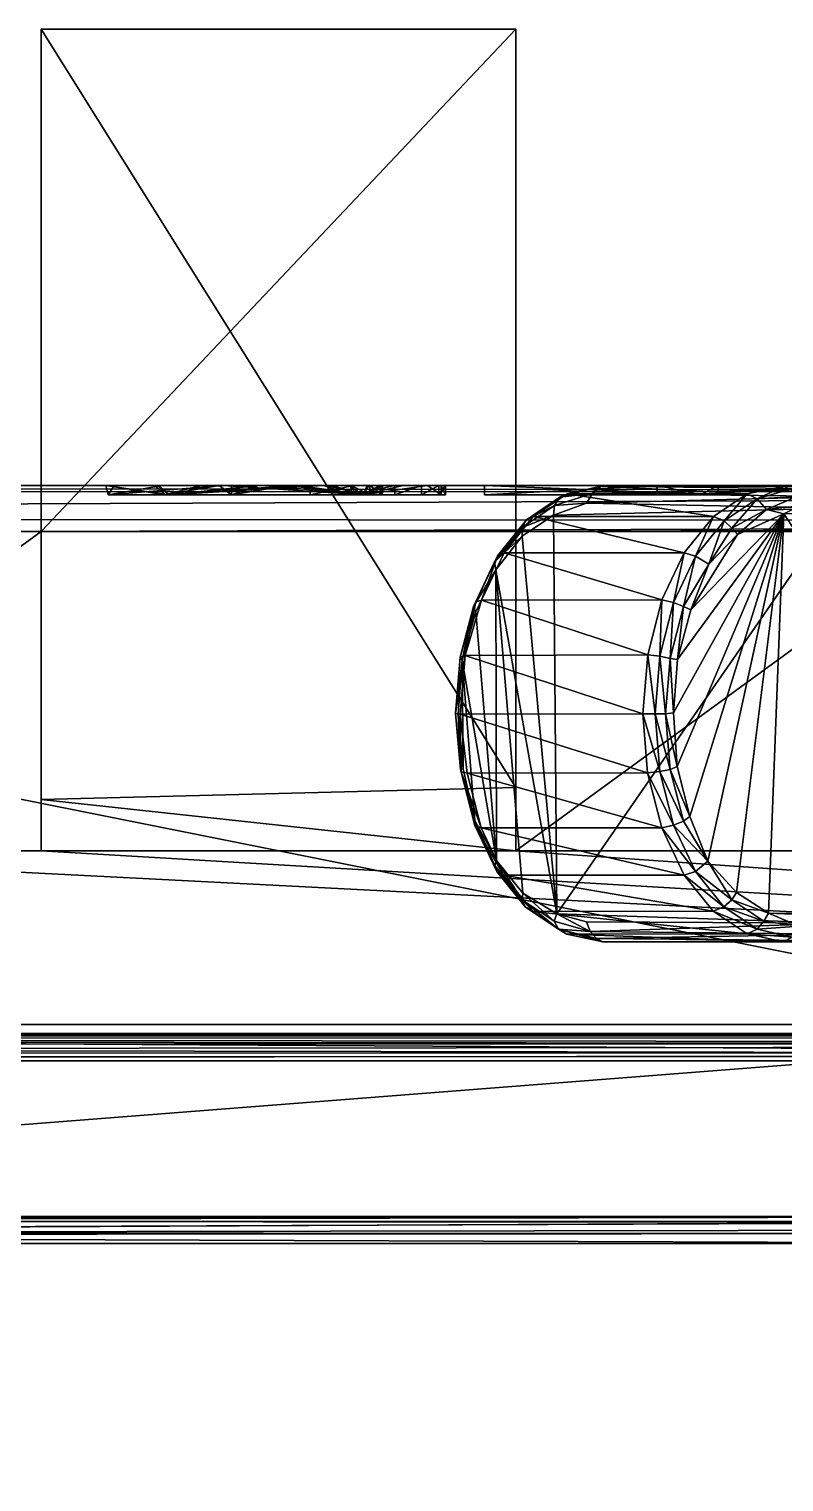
# Model space of a CAD drawing. Extents: x 1024.23 to 1033.17, y -779.2 to -772.4.
# Drawn here: x 1028.927 to 1029.754, y -774.091 to -772.5 of the extents above; entities that cross this region are included whole.
import ezdxf

# ---------------------------------------------------------------- set-up
doc = ezdxf.new("R2010")
doc.units = 0

msp = doc.modelspace()

# ---------------------------------------------------------------- linework, layer by layer
for points in [[(1028.940063, -772.500183, 2.679559), (1028.940063, -772.500183, 2.479559), (1028.940063, -773.050232, 2.679559)], [(1028.940063, -773.050232, 2.679559), (1028.940063, -772.500183, 2.479559), (1028.940063, -773.343872, 2.515422)], [(1029.459961, -772.500183, 2.479559), (1028.940063, -772.500183, 2.479559), (1029.459961, -772.500183, 2.679559)], [(1029.459961, -772.500183, 2.679559), (1028.940063, -772.500183, 2.479559), (1028.940063, -772.500183, 2.679559)], [(1028.940063, -773.343872, 2.515422), (1028.940063, -772.500183, 2.479559), (1029.459961, -773.33075, 2.504864)], [(1029.459961, -773.33075, 2.504864), (1028.940063, -772.500183, 2.479559), (1029.459961, -772.500183, 2.479559)], [(1029.459961, -773.050232, 2.679559), (1029.459961, -772.500183, 2.679559), (1028.940063, -773.050232, 2.679559)], [(1028.940063, -773.050232, 2.679559), (1029.459961, -772.500183, 2.679559), (1028.940063, -772.500183, 2.679559)], [(1029.459961, -772.500183, 2.479559), (1029.459961, -772.500183, 2.679559), (1029.459961, -773.33075, 2.504864)], [(1029.459961, -773.33075, 2.504864), (1029.459961, -772.500183, 2.679559), (1029.459961, -773.050232, 2.679559)], [(1025.550049, -773.000183, 2.799559), (1028.962158, -773.000183, 2.729559), (1025.230103, -773.000183, 2.729559)], [(1032.170044, -773.006775, 2.700339), (1025.230103, -773.006287, 2.703206), (1025.230103, -773.000183, 2.729559)], [(1032.170044, -773.006775, 2.700339), (1025.230103, -773.000183, 2.729559), (1032.170044, -773.000183, 2.729559)], [(1025.550049, -773.000183, 3.464548), (1028.645142, -773.000183, 3.467597), (1028.962158, -773.000183, 3.464548)], [(1025.550049, -773.000183, 3.464548), (1028.962158, -773.000183, 3.464548), (1025.550049, -773.000183, 2.799559)], [(1025.550049, -773.000183, 2.799559), (1028.962158, -773.000183, 3.464548), (1028.962158, -773.000183, 2.729559)], [(1028.962158, -773.000183, 4.699555), (1028.913452, -773.000183, 3.967596), (1027.200073, -773.000183, 4.699555)], [(1027.200073, -773.600159, 4.699555), (1030.200073, -773.600159, 4.699555), (1027.200073, -773.000183, 4.699555)], [(1027.200073, -773.000183, 4.699555), (1030.200073, -773.600159, 4.699555), (1030.200073, -773.000183, 4.699555)], [(1028.645142, -773.000183, 3.467597), (1028.913452, -773.000183, 3.467597), (1028.962158, -773.000183, 3.464548)], [(1028.962158, -773.000183, 3.464548), (1028.913452, -773.000183, 3.467597), (1028.913452, -773.000183, 3.967596)], [(1028.962158, -773.000183, 4.699555), (1028.962158, -773.000183, 3.464548), (1028.913452, -773.000183, 3.967596)], [(1029.14856, -773.000183, 3.461498), (1029.177979, -773.000183, 3.464548), (1028.962158, -773.000183, 2.729559)], [(1028.962158, -773.000183, 2.729559), (1029.177979, -773.000183, 3.464548), (1031.849976, -773.000183, 2.799559)], [(1028.962158, -773.000183, 2.729559), (1031.849976, -773.000183, 2.799559), (1032.170044, -773.000183, 2.729559)], [(1029.010986, -773.000183, 3.54839), (1029.010986, -773.000183, 3.493511), (1028.962158, -773.000183, 3.464548)], [(1029.010986, -773.000183, 3.493511), (1029.064331, -773.000183, 3.471628), (1028.962158, -773.000183, 3.464548)], [(1028.962158, -773.000183, 3.464548), (1029.064331, -773.000183, 3.471628), (1029.114868, -773.000183, 3.464548)], [(1028.962158, -773.000183, 3.464548), (1029.114868, -773.000183, 3.464548), (1028.962158, -773.000183, 2.729559)], [(1028.962158, -773.000183, 2.729559), (1029.114868, -773.000183, 3.464548), (1029.134888, -773.000183, 3.461734)], [(1028.962158, -773.000183, 2.729559), (1029.134888, -773.000183, 3.461734), (1029.14856, -773.000183, 3.461498)], [(1029.614624, -773.000183, 3.967596), (1028.962158, -773.000183, 4.699555), (1029.681763, -773.000183, 3.967596)], [(1029.681763, -773.000183, 3.967596), (1028.962158, -773.000183, 4.699555), (1030.200073, -773.000183, 4.699555)], [(1029.010986, -773.000183, 3.886803), (1029.010986, -773.000183, 3.54839), (1028.962158, -773.000183, 4.699555)], [(1029.010986, -773.000183, 3.886803), (1028.962158, -773.000183, 4.699555), (1029.010986, -773.000183, 3.953876)], [(1029.614624, -773.000183, 3.967596), (1029.282104, -773.000183, 3.926063), (1028.962158, -773.000183, 4.699555)], [(1028.962158, -773.000183, 4.699555), (1029.282104, -773.000183, 3.926063), (1029.234619, -773.000183, 3.9534)], [(1028.962158, -773.000183, 4.699555), (1029.234619, -773.000183, 3.9534), (1029.178833, -773.000183, 3.969594)], [(1029.178833, -773.000183, 3.969594), (1029.128662, -773.000183, 3.973694), (1028.962158, -773.000183, 4.699555)], [(1028.962158, -773.000183, 4.699555), (1029.128662, -773.000183, 3.973694), (1029.068848, -773.000183, 3.969563)], [(1028.962158, -773.000183, 4.699555), (1029.068848, -773.000183, 3.969563), (1029.010986, -773.000183, 3.953876)], [(1029.010986, -773.000183, 3.54839), (1028.962158, -773.000183, 3.464548), (1028.962158, -773.000183, 4.699555)], [(1029.067383, -773.000183, 3.91092), (1029.019897, -773.000183, 3.543426), (1029.010986, -773.000183, 3.54839)], [(1029.067383, -773.000183, 3.91092), (1029.010986, -773.000183, 3.54839), (1029.010986, -773.000183, 3.886803)], [(1029.010986, -773.000183, 3.54839), (1029.013306, -773.010132, 3.536536), (1029.010986, -773.000183, 3.493511)], [(1029.010986, -773.000183, 3.493511), (1029.013306, -773.010132, 3.536536), (1029.075684, -773.010132, 3.468172)], [(1029.075684, -773.010132, 3.468172), (1029.064331, -773.000183, 3.471628), (1029.010986, -773.000183, 3.493511)], [(1029.0802, -773.010132, 3.956563), (1029.010986, -773.000183, 3.953876), (1029.068848, -773.000183, 3.969563)], [(1029.010986, -773.000183, 3.953876), (1029.0802, -773.010132, 3.956563), (1029.010986, -773.000183, 3.886803)], [(1029.0802, -773.010132, 3.956563), (1029.067383, -773.000183, 3.91092), (1029.010986, -773.000183, 3.886803)], [(1029.013306, -773.010132, 3.536536), (1029.010986, -773.000183, 3.54839), (1029.019897, -773.000183, 3.543426)], [(1029.013306, -773.010132, 3.536536), (1029.019897, -773.000183, 3.543426), (1029.072998, -773.000183, 3.523743)], [(1029.013306, -773.010132, 3.536536), (1029.072998, -773.000183, 3.523743), (1029.139282, -773.000183, 3.516377)], [(1029.013306, -773.010132, 3.536536), (1029.139282, -773.000183, 3.516377), (1029.292603, -773.010132, 3.535139)], [(1029.128052, -773.000183, 3.918815), (1029.177368, -773.000183, 3.913286), (1029.019897, -773.000183, 3.543426)], [(1029.177368, -773.000183, 3.913286), (1029.214722, -773.000183, 3.89978), (1029.019897, -773.000183, 3.543426)], [(1029.019897, -773.000183, 3.543426), (1029.214722, -773.000183, 3.89978), (1029.24939, -773.000183, 3.876628)], [(1029.019897, -773.000183, 3.543426), (1029.24939, -773.000183, 3.876628), (1029.279541, -773.000183, 3.843295)], [(1029.315918, -773.000183, 3.712261), (1029.310791, -773.000183, 3.658133), (1029.019897, -773.000183, 3.543426)], [(1029.019897, -773.000183, 3.543426), (1029.310791, -773.000183, 3.658133), (1029.297241, -773.000183, 3.615126)], [(1029.297241, -773.000183, 3.615126), (1029.276611, -773.000183, 3.580456), (1029.019897, -773.000183, 3.543426)], [(1029.019897, -773.000183, 3.543426), (1029.276611, -773.000183, 3.580456), (1029.253052, -773.000183, 3.555703)], [(1029.019897, -773.000183, 3.543426), (1029.253052, -773.000183, 3.555703), (1029.072998, -773.000183, 3.523743)], [(1029.128052, -773.000183, 3.918815), (1029.019897, -773.000183, 3.543426), (1029.067383, -773.000183, 3.91092)], [(1029.279541, -773.000183, 3.843295), (1029.300171, -773.000183, 3.80469), (1029.019897, -773.000183, 3.543426)], [(1029.019897, -773.000183, 3.543426), (1029.300171, -773.000183, 3.80469), (1029.313477, -773.000183, 3.751164)], [(1029.019897, -773.000183, 3.543426), (1029.313477, -773.000183, 3.751164), (1029.315918, -773.000183, 3.712261)], [(1029.075684, -773.010132, 3.468172), (1029.114868, -773.000183, 3.464548), (1029.064331, -773.000183, 3.471628)], [(1029.0802, -773.010132, 3.956563), (1029.128052, -773.000183, 3.918815), (1029.067383, -773.000183, 3.91092)], [(1029.0802, -773.010132, 3.956563), (1029.068848, -773.000183, 3.969563), (1029.128662, -773.000183, 3.973694)], [(1029.072998, -773.000183, 3.523743), (1029.253052, -773.000183, 3.555703), (1029.139282, -773.000183, 3.516377)], [(1029.14856, -773.010132, 3.461498), (1029.134888, -773.000183, 3.461734), (1029.075684, -773.010132, 3.468172)], [(1029.075684, -773.010132, 3.468172), (1029.134888, -773.000183, 3.461734), (1029.114868, -773.000183, 3.464548)], [(1029.0802, -773.010132, 3.956563), (1029.128662, -773.000183, 3.973694), (1029.178833, -773.000183, 3.969594)], [(1029.0802, -773.010132, 3.956563), (1029.178833, -773.000183, 3.969594), (1029.234619, -773.000183, 3.9534)], [(1029.0802, -773.010132, 3.956563), (1029.234619, -773.000183, 3.9534), (1029.234619, -773.010132, 3.9534)], [(1029.279541, -773.010132, 3.843295), (1029.24939, -773.000183, 3.876628), (1029.0802, -773.010132, 3.956563)], [(1029.0802, -773.010132, 3.956563), (1029.24939, -773.000183, 3.876628), (1029.214722, -773.000183, 3.89978)], [(1029.0802, -773.010132, 3.956563), (1029.214722, -773.000183, 3.89978), (1029.177368, -773.000183, 3.913286)], [(1029.0802, -773.010132, 3.956563), (1029.177368, -773.000183, 3.913286), (1029.128052, -773.000183, 3.918815)], [(1029.14856, -773.010132, 3.461498), (1029.14856, -773.000183, 3.461498), (1029.134888, -773.000183, 3.461734)], [(1029.185913, -773.000183, 3.521609), (1029.139282, -773.000183, 3.516377), (1029.222412, -773.000183, 3.535021)], [(1029.222412, -773.000183, 3.535021), (1029.139282, -773.000183, 3.516377), (1029.253052, -773.000183, 3.555703)], [(1029.292603, -773.010132, 3.535139), (1029.139282, -773.000183, 3.516377), (1029.185913, -773.000183, 3.521609)], [(1029.292603, -773.010132, 3.535139), (1029.210205, -773.000183, 3.467887), (1029.14856, -773.010132, 3.461498)], [(1029.14856, -773.010132, 3.461498), (1029.210205, -773.000183, 3.467887), (1029.177979, -773.000183, 3.464548)], [(1029.14856, -773.010132, 3.461498), (1029.177979, -773.000183, 3.464548), (1029.14856, -773.000183, 3.461498)], [(1029.177979, -773.000183, 3.464548), (1031.849976, -773.000183, 3.464548), (1031.849976, -773.000183, 2.799559)], [(1029.681763, -773.000183, 3.467597), (1031.849976, -773.000183, 3.464548), (1029.177979, -773.000183, 3.464548)], [(1029.681763, -773.000183, 3.467597), (1029.177979, -773.000183, 3.464548), (1029.425659, -773.000183, 3.467597)], [(1029.425659, -773.000183, 3.467597), (1029.177979, -773.000183, 3.464548), (1029.210205, -773.000183, 3.467887)], [(1029.292603, -773.010132, 3.535139), (1029.185913, -773.000183, 3.521609), (1029.222412, -773.000183, 3.535021)], [(1029.425659, -773.000183, 3.467597), (1029.210205, -773.000183, 3.467887), (1029.258667, -773.000183, 3.484569)], [(1029.292603, -773.010132, 3.535139), (1029.258667, -773.000183, 3.484569), (1029.210205, -773.000183, 3.467887)], [(1029.292603, -773.010132, 3.535139), (1029.222412, -773.000183, 3.535021), (1029.253052, -773.000183, 3.555703)], [(1029.234619, -773.010132, 3.9534), (1029.234619, -773.000183, 3.9534), (1029.282104, -773.000183, 3.926063)], [(1029.234619, -773.010132, 3.9534), (1029.282104, -773.000183, 3.926063), (1029.282104, -773.010132, 3.926063)], [(1029.279541, -773.010132, 3.843295), (1029.279541, -773.000183, 3.843295), (1029.24939, -773.000183, 3.876628)], [(1029.292603, -773.010132, 3.535139), (1029.253052, -773.000183, 3.555703), (1029.276611, -773.000183, 3.580456)], [(1029.258667, -773.000183, 3.484569), (1029.298828, -773.000183, 3.510252), (1029.425659, -773.000183, 3.467597)], [(1029.292603, -773.010132, 3.535139), (1029.298828, -773.000183, 3.510252), (1029.258667, -773.000183, 3.484569)], [(1029.292603, -773.010132, 3.535139), (1029.276611, -773.000183, 3.580456), (1029.297241, -773.000183, 3.615126)], [(1029.300171, -773.010132, 3.80469), (1029.300171, -773.000183, 3.80469), (1029.279541, -773.000183, 3.843295)], [(1029.300171, -773.010132, 3.80469), (1029.279541, -773.000183, 3.843295), (1029.279541, -773.010132, 3.843295)], [(1029.614624, -773.000183, 3.967596), (1029.327271, -773.000183, 3.88265), (1029.282104, -773.000183, 3.926063)], [(1029.282104, -773.010132, 3.926063), (1029.282104, -773.000183, 3.926063), (1029.327271, -773.000183, 3.88265)], [(1029.282104, -773.010132, 3.926063), (1029.327271, -773.000183, 3.88265), (1029.327271, -773.010132, 3.88265)], [(1029.378052, -773.010132, 3.650258), (1029.363037, -773.000183, 3.597333), (1029.292603, -773.010132, 3.535139)], [(1029.292603, -773.010132, 3.535139), (1029.363037, -773.000183, 3.597333), (1029.336426, -773.000183, 3.54979)], [(1029.292603, -773.010132, 3.535139), (1029.336426, -773.000183, 3.54979), (1029.298828, -773.000183, 3.510252)], [(1029.292603, -773.010132, 3.535139), (1029.315918, -773.000183, 3.712261), (1029.313477, -773.000183, 3.751164)], [(1029.292603, -773.010132, 3.535139), (1029.313477, -773.000183, 3.751164), (1029.313477, -773.010132, 3.751164)], [(1029.292603, -773.010132, 3.535139), (1029.297241, -773.000183, 3.615126), (1029.310791, -773.000183, 3.658133)], [(1029.292603, -773.010132, 3.535139), (1029.310791, -773.000183, 3.658133), (1029.315918, -773.000183, 3.712261)], [(1029.425659, -773.000183, 3.467597), (1029.298828, -773.000183, 3.510252), (1029.336426, -773.000183, 3.54979)], [(1029.313477, -773.010132, 3.751164), (1029.313477, -773.000183, 3.751164), (1029.300171, -773.000183, 3.80469)], [(1029.313477, -773.010132, 3.751164), (1029.300171, -773.000183, 3.80469), (1029.300171, -773.010132, 3.80469)], [(1029.356567, -773.000183, 3.835903), (1029.327271, -773.000183, 3.88265), (1029.614624, -773.000183, 3.967596)], [(1029.327271, -773.010132, 3.88265), (1029.327271, -773.000183, 3.88265), (1029.356567, -773.000183, 3.835903)], [(1029.327271, -773.010132, 3.88265), (1029.356567, -773.000183, 3.835903), (1029.356567, -773.010132, 3.835903)], [(1029.425659, -773.000183, 3.467597), (1029.336426, -773.000183, 3.54979), (1029.425659, -773.000183, 3.522475)], [(1029.336426, -773.000183, 3.54979), (1029.363037, -773.000183, 3.597333), (1029.425659, -773.000183, 3.522475)], [(1029.614624, -773.000183, 3.967596), (1029.375732, -773.000183, 3.779249), (1029.356567, -773.000183, 3.835903)], [(1029.356567, -773.010132, 3.835903), (1029.356567, -773.000183, 3.835903), (1029.375732, -773.000183, 3.779249)], [(1029.356567, -773.010132, 3.835903), (1029.375732, -773.000183, 3.779249), (1029.375732, -773.010132, 3.779249)], [(1029.425659, -773.000183, 3.522475), (1029.363037, -773.000183, 3.597333), (1029.378052, -773.000183, 3.650258)], [(1029.378052, -773.010132, 3.650258), (1029.378052, -773.000183, 3.650258), (1029.363037, -773.000183, 3.597333)], [(1029.614624, -773.000183, 3.967596), (1029.382935, -773.000183, 3.708164), (1029.375732, -773.000183, 3.779249)], [(1029.375732, -773.010132, 3.779249), (1029.375732, -773.000183, 3.779249), (1029.382935, -773.000183, 3.708164)], [(1029.375732, -773.010132, 3.779249), (1029.382935, -773.000183, 3.708164), (1029.382935, -773.010132, 3.708164)], [(1029.425659, -773.000183, 3.522475), (1029.378052, -773.000183, 3.650258), (1029.614624, -773.000183, 3.522475)], [(1029.614624, -773.000183, 3.522475), (1029.378052, -773.000183, 3.650258), (1029.382935, -773.000183, 3.708164)], [(1029.382935, -773.010132, 3.708164), (1029.382935, -773.000183, 3.708164), (1029.378052, -773.000183, 3.650258)], [(1029.382935, -773.010132, 3.708164), (1029.378052, -773.000183, 3.650258), (1029.378052, -773.010132, 3.650258)], [(1029.614624, -773.000183, 3.522475), (1029.382935, -773.000183, 3.708164), (1029.614624, -773.000183, 3.967596)], [(1029.425659, -773.000183, 3.522475), (1029.425659, -773.010132, 3.506795), (1029.425659, -773.000183, 3.467597)], [(1029.425659, -773.010132, 3.506795), (1029.681763, -773.010132, 3.467597), (1029.425659, -773.000183, 3.467597)], [(1029.425659, -773.000183, 3.467597), (1029.681763, -773.010132, 3.467597), (1029.681763, -773.000183, 3.467597)], [(1029.614624, -773.010132, 3.522475), (1029.425659, -773.010132, 3.506795), (1029.614624, -773.000183, 3.522475)], [(1029.614624, -773.000183, 3.522475), (1029.425659, -773.010132, 3.506795), (1029.425659, -773.000183, 3.522475)], [(1029.508301, -773.012878, 5.080064), (1029.543945, -773.00885, 5.134126), (1029.553345, -773.000916, 5.125362)], [(1029.516113, -773.009033, 5.072451), (1029.508301, -773.012878, 5.080064), (1029.553345, -773.000916, 5.125362)], [(1029.713501, -773.009094, 4.917741), (1029.516113, -773.009033, 5.072451), (1029.553345, -773.000916, 5.125362)], [(1029.82373, -773.004211, 5.480089), (1029.553345, -773.000916, 5.125362), (1029.543945, -773.00885, 5.134126)], [(1029.830933, -773.00061, 5.474499), (1030.074341, -773.000793, 5.362221), (1029.553345, -773.000916, 5.125362)], [(1029.830933, -773.00061, 5.474499), (1029.553345, -773.000916, 5.125362), (1029.82373, -773.004211, 5.480089)], [(1029.553345, -773.000916, 5.125362), (1030.074341, -773.000793, 5.362221), (1029.753784, -773.000732, 4.968185)], [(1029.713501, -773.009094, 4.917741), (1029.553345, -773.000916, 5.125362), (1029.753784, -773.000732, 4.968185)], [(1029.681763, -773.000183, 3.967596), (1029.662598, -773.010132, 3.967596), (1029.614624, -773.000183, 3.967596)], [(1029.662598, -773.010132, 3.967596), (1029.614624, -773.010132, 3.522475), (1029.614624, -773.000183, 3.967596)], [(1029.614624, -773.000183, 3.967596), (1029.614624, -773.010132, 3.522475), (1029.614624, -773.000183, 3.522475)], [(1029.681763, -773.010132, 3.467597), (1029.662598, -773.010132, 3.967596), (1029.681763, -773.000183, 3.467597)], [(1029.681763, -773.000183, 3.467597), (1029.662598, -773.010132, 3.967596), (1029.681763, -773.000183, 3.967596)], [(1029.681763, -773.000183, 3.967596), (1030.200073, -773.000183, 4.699555), (1029.681763, -773.000183, 3.467597)], [(1030.200073, -773.000183, 4.699555), (1031.849976, -773.000183, 3.464548), (1029.681763, -773.000183, 3.467597)], [(1029.753784, -773.000732, 4.968185), (1029.724365, -773.014465, 4.911086), (1029.713501, -773.009094, 4.917741)], [(1029.76062, -773.004211, 4.962729), (1029.724365, -773.014465, 4.911086), (1029.753784, -773.000732, 4.968185)], [(1032.170044, -773.006775, 2.700339), (1025.230103, -773.034973, 2.681465), (1025.230103, -773.006287, 2.703206)], [(1032.170044, -773.039612, 2.680675), (1025.230103, -773.034973, 2.681465), (1032.170044, -773.006775, 2.700339)], [(1029.292603, -773.010132, 3.535139), (1029.075684, -773.010132, 3.468172), (1029.013306, -773.010132, 3.536536)], [(1029.292603, -773.010132, 3.535139), (1029.14856, -773.010132, 3.461498), (1029.075684, -773.010132, 3.468172)], [(1029.0802, -773.010132, 3.956563), (1029.234619, -773.010132, 3.9534), (1029.282104, -773.010132, 3.926063)], [(1029.0802, -773.010132, 3.956563), (1029.282104, -773.010132, 3.926063), (1029.279541, -773.010132, 3.843295)], [(1029.279541, -773.010132, 3.843295), (1029.282104, -773.010132, 3.926063), (1029.327271, -773.010132, 3.88265)], [(1029.279541, -773.010132, 3.843295), (1029.327271, -773.010132, 3.88265), (1029.300171, -773.010132, 3.80469)], [(1029.313477, -773.010132, 3.751164), (1029.375732, -773.010132, 3.779249), (1029.292603, -773.010132, 3.535139)], [(1029.292603, -773.010132, 3.535139), (1029.375732, -773.010132, 3.779249), (1029.382935, -773.010132, 3.708164)], [(1029.292603, -773.010132, 3.535139), (1029.382935, -773.010132, 3.708164), (1029.378052, -773.010132, 3.650258)], [(1029.300171, -773.010132, 3.80469), (1029.327271, -773.010132, 3.88265), (1029.356567, -773.010132, 3.835903)], [(1029.300171, -773.010132, 3.80469), (1029.356567, -773.010132, 3.835903), (1029.313477, -773.010132, 3.751164)], [(1029.313477, -773.010132, 3.751164), (1029.356567, -773.010132, 3.835903), (1029.375732, -773.010132, 3.779249)], [(1029.614624, -773.010132, 3.522475), (1029.681763, -773.010132, 3.467597), (1029.425659, -773.010132, 3.506795)], [(1029.502319, -773.021973, 5.087832), (1029.508301, -773.012878, 5.080064), (1029.471558, -773.037537, 5.033605)], [(1029.479004, -773.033997, 5.025108), (1029.471558, -773.037537, 5.033605), (1029.508301, -773.012878, 5.080064)], [(1029.676392, -773.033936, 4.870401), (1029.479004, -773.033997, 5.025108), (1029.516113, -773.009033, 5.072451)], [(1029.479004, -773.033997, 5.025108), (1029.508301, -773.012878, 5.080064), (1029.516113, -773.009033, 5.072451)], [(1029.537476, -773.019348, 5.136842), (1029.502319, -773.021973, 5.087832), (1029.501099, -773.032593, 5.093271)], [(1029.8125, -773.024841, 5.489408), (1029.537476, -773.019348, 5.136842), (1029.501099, -773.032593, 5.093271)], [(1029.502319, -773.021973, 5.087832), (1029.537476, -773.019348, 5.136842), (1029.543945, -773.00885, 5.134126)], [(1029.543945, -773.00885, 5.134126), (1029.508301, -773.012878, 5.080064), (1029.502319, -773.021973, 5.087832)], [(1029.676392, -773.033936, 4.870401), (1029.516113, -773.009033, 5.072451), (1029.713501, -773.009094, 4.917741)], [(1029.81665, -773.011902, 5.485759), (1029.543945, -773.00885, 5.134126), (1029.537476, -773.019348, 5.136842)], [(1029.81665, -773.011902, 5.485759), (1029.537476, -773.019348, 5.136842), (1029.8125, -773.024841, 5.489408)], [(1029.82373, -773.004211, 5.480089), (1029.543945, -773.00885, 5.134126), (1029.81665, -773.011902, 5.485759)], [(1029.614624, -773.010132, 3.522475), (1029.662598, -773.010132, 3.967596), (1029.681763, -773.010132, 3.467597)], [(1029.713501, -773.009094, 4.917741), (1029.68811, -773.038818, 4.864802), (1029.676392, -773.033936, 4.870401)], [(1029.724365, -773.014465, 4.911086), (1029.68811, -773.038818, 4.864802), (1029.713501, -773.009094, 4.917741)], [(1029.724365, -773.014465, 4.911086), (1029.696655, -773.046692, 4.863552), (1029.68811, -773.038818, 4.864802)], [(1029.734375, -773.026245, 4.908352), (1029.696655, -773.046692, 4.863552), (1029.724365, -773.014465, 4.911086)], [(1029.768066, -773.011902, 4.957498), (1029.724365, -773.014465, 4.911086), (1029.76062, -773.004211, 4.962729)], [(1029.768066, -773.011902, 4.957498), (1029.734375, -773.026245, 4.908352), (1029.724365, -773.014465, 4.911086)], [(1029.771606, -773.0224, 4.954093), (1029.734375, -773.026245, 4.908352), (1029.768066, -773.011902, 4.957498)], [(1028.940063, -773.050232, 2.679559), (1028.459961, -773.050232, 2.679559), (1025.230103, -773.034973, 2.681465)], [(1028.940063, -773.050232, 2.679559), (1025.230103, -773.034973, 2.681465), (1032.170044, -773.039612, 2.680675)], [(1029.644409, -773.073608, 4.829741), (1029.447144, -773.07373, 4.984462), (1029.479004, -773.033997, 5.025108)], [(1029.447144, -773.07373, 4.984462), (1029.471558, -773.037537, 5.033605), (1029.479004, -773.033997, 5.025108)], [(1029.505005, -773.469238, 5.098463), (1029.501099, -773.032593, 5.093271), (1029.466797, -773.055481, 5.049371)], [(1029.501099, -773.032593, 5.093271), (1029.466919, -773.045898, 5.043057), (1029.466797, -773.055481, 5.049371)], [(1029.501099, -773.032593, 5.093271), (1029.502319, -773.021973, 5.087832), (1029.466919, -773.045898, 5.043057)], [(1029.502319, -773.021973, 5.087832), (1029.471558, -773.037537, 5.033605), (1029.466919, -773.045898, 5.043057)], [(1029.644409, -773.073608, 4.829741), (1029.479004, -773.033997, 5.025108), (1029.676392, -773.033936, 4.870401)], [(1029.505005, -773.469238, 5.098463), (1029.8125, -773.024841, 5.489408), (1029.501099, -773.032593, 5.093271)], [(1029.813354, -773.479309, 5.489368), (1029.8125, -773.024841, 5.489408), (1029.505005, -773.469238, 5.098463)], [(1029.75354, -773.030945, 4.929466), (1029.636841, -773.307739, 4.781798), (1029.632568, -773.248901, 4.776245)], [(1029.632568, -773.248901, 4.776245), (1029.637207, -773.190674, 4.782219), (1029.75354, -773.030945, 4.929466)], [(1029.650635, -773.362366, 4.799371), (1029.636841, -773.307739, 4.781798), (1029.75354, -773.030945, 4.929466)], [(1029.75354, -773.030945, 4.929466), (1029.637207, -773.190674, 4.782219), (1029.651733, -773.13623, 4.80053)], [(1029.676392, -773.033936, 4.870401), (1029.65686, -773.077576, 4.825047), (1029.644409, -773.073608, 4.829741)], [(1029.75354, -773.030945, 4.929466), (1029.670166, -773.411316, 4.825294), (1029.650635, -773.362366, 4.799371)], [(1029.75354, -773.030945, 4.929466), (1029.651733, -773.13623, 4.80053), (1029.702637, -773.053711, 4.865583)], [(1029.68811, -773.038818, 4.864802), (1029.65686, -773.077576, 4.825047), (1029.676392, -773.033936, 4.870401)], [(1029.75354, -773.030945, 4.929466), (1029.701538, -773.445557, 4.864173), (1029.670166, -773.411316, 4.825294)], [(1029.734375, -773.026245, 4.908352), (1029.702637, -773.053711, 4.865583), (1029.696655, -773.046692, 4.863552)], [(1029.736816, -773.468445, 4.908814), (1029.701538, -773.445557, 4.864173), (1029.75354, -773.030945, 4.929466)], [(1029.75354, -773.030945, 4.929466), (1029.702637, -773.053711, 4.865583), (1029.734375, -773.026245, 4.908352)], [(1029.771606, -773.0224, 4.954093), (1029.75354, -773.030945, 4.929466), (1029.734375, -773.026245, 4.908352)], [(1029.75354, -773.030945, 4.929466), (1030.047852, -773.470154, 5.304009), (1029.736816, -773.468445, 4.908814)], [(1030.047241, -773.023499, 5.304474), (1029.75354, -773.030945, 4.929466), (1030.046875, -773.0224, 5.304703)], [(1030.046875, -773.0224, 5.304703), (1029.75354, -773.030945, 4.929466), (1029.771606, -773.0224, 4.954093)], [(1030.047241, -773.023499, 5.304474), (1030.047852, -773.030151, 5.304009), (1029.75354, -773.030945, 4.929466)], [(1030.047852, -773.030151, 5.304009), (1030.047852, -773.470154, 5.304009), (1029.75354, -773.030945, 4.929466)], [(1028.940063, -773.400208, 2.679559), (1028.459961, -773.400208, 2.679559), (1028.940063, -773.050232, 2.679559)], [(1028.940063, -773.050232, 2.679559), (1028.459961, -773.400208, 2.679559), (1028.459961, -773.050232, 2.679559)], [(1032.170044, -773.039612, 2.680675), (1029.459961, -773.050232, 2.679559), (1028.940063, -773.050232, 2.679559)], [(1028.940063, -773.050232, 2.679559), (1028.940063, -773.343872, 2.515422), (1028.940063, -773.400208, 2.679559)], [(1029.466797, -773.055481, 5.049371), (1029.466919, -773.045898, 5.043057), (1029.436768, -773.083496, 5.00466)], [(1029.466919, -773.045898, 5.043057), (1029.440186, -773.076599, 4.993629), (1029.436768, -773.083496, 5.00466)], [(1029.466919, -773.045898, 5.043057), (1029.471558, -773.037537, 5.033605), (1029.440186, -773.076599, 4.993629)], [(1029.447144, -773.07373, 4.984462), (1029.440186, -773.076599, 4.993629), (1029.471558, -773.037537, 5.033605)], [(1032.170044, -773.039612, 2.680675), (1029.940063, -773.050232, 2.679559), (1029.459961, -773.050232, 2.679559)], [(1029.459961, -773.400208, 2.679559), (1029.459961, -773.050232, 2.679559), (1029.940063, -773.050232, 2.679559)], [(1029.940063, -773.050232, 2.679559), (1029.940063, -773.400208, 2.679559), (1029.459961, -773.400208, 2.679559)], [(1029.459961, -773.33075, 2.504864), (1029.459961, -773.050232, 2.679559), (1029.459961, -773.400208, 2.679559)], [(1029.68811, -773.038818, 4.864802), (1029.671265, -773.08606, 4.827157), (1029.65686, -773.077576, 4.825047)], [(1029.696655, -773.046692, 4.863552), (1029.671265, -773.08606, 4.827157), (1029.68811, -773.038818, 4.864802)], [(1029.702637, -773.053711, 4.865583), (1029.671265, -773.08606, 4.827157), (1029.696655, -773.046692, 4.863552)], [(1029.466797, -773.055481, 5.049371), (1029.436768, -773.083496, 5.00466), (1029.43811, -773.092407, 5.013216)], [(1029.505005, -773.469238, 5.098463), (1029.466797, -773.055481, 5.049371), (1029.43811, -773.092407, 5.013216)], [(1029.702637, -773.053711, 4.865583), (1029.651733, -773.13623, 4.80053), (1029.671265, -773.08606, 4.827157)], [(1029.43811, -773.092407, 5.013216), (1029.436768, -773.083496, 5.00466), (1029.413574, -773.132446, 4.975219)], [(1029.436768, -773.083496, 5.00466), (1029.416138, -773.127441, 4.962958), (1029.413574, -773.132446, 4.975219)], [(1029.436768, -773.083496, 5.00466), (1029.440186, -773.076599, 4.993629), (1029.416138, -773.127441, 4.962958)], [(1029.422485, -773.125427, 4.953282), (1029.416138, -773.127441, 4.962958), (1029.440186, -773.076599, 4.993629)], [(1029.619873, -773.125244, 4.798529), (1029.422485, -773.125427, 4.953282), (1029.447144, -773.07373, 4.984462)], [(1029.422485, -773.125427, 4.953282), (1029.440186, -773.076599, 4.993629), (1029.447144, -773.07373, 4.984462)], [(1029.619873, -773.125244, 4.798529), (1029.447144, -773.07373, 4.984462), (1029.644409, -773.073608, 4.829741)], [(1029.644409, -773.073608, 4.829741), (1029.632812, -773.128052, 4.794532), (1029.619873, -773.125244, 4.798529)], [(1029.65686, -773.077576, 4.825047), (1029.632812, -773.128052, 4.794532), (1029.644409, -773.073608, 4.829741)], [(1029.65686, -773.077576, 4.825047), (1029.643555, -773.13269, 4.795916), (1029.632812, -773.128052, 4.794532)], [(1029.671265, -773.08606, 4.827157), (1029.643555, -773.13269, 4.795916), (1029.65686, -773.077576, 4.825047)], [(1029.43811, -773.092407, 5.013216), (1029.413574, -773.132446, 4.975219), (1029.416016, -773.138245, 4.984774)], [(1029.43811, -773.092407, 5.013216), (1029.416016, -773.138245, 4.984774), (1029.438965, -773.410583, 5.014094)], [(1029.438965, -773.410583, 5.014094), (1029.467651, -773.446594, 5.050237), (1029.43811, -773.092407, 5.013216)], [(1029.43811, -773.092407, 5.013216), (1029.467651, -773.446594, 5.050237), (1029.505005, -773.469238, 5.098463)], [(1029.671265, -773.08606, 4.827157), (1029.651733, -773.13623, 4.80053), (1029.643555, -773.13269, 4.795916)], [(1029.413574, -773.132446, 4.975219), (1029.416138, -773.127441, 4.962958), (1029.39917, -773.187988, 4.950625)], [(1029.404419, -773.186218, 4.936444), (1029.39917, -773.187988, 4.950625), (1029.416138, -773.127441, 4.962958)], [(1029.604492, -773.185425, 4.778895), (1029.404419, -773.186218, 4.936444), (1029.422485, -773.125427, 4.953282)], [(1029.404419, -773.186218, 4.936444), (1029.416138, -773.127441, 4.962958), (1029.422485, -773.125427, 4.953282)], [(1029.604492, -773.185425, 4.778895), (1029.422485, -773.125427, 4.953282), (1029.619873, -773.125244, 4.798529)], [(1029.619873, -773.125244, 4.798529), (1029.617798, -773.18689, 4.775331), (1029.604492, -773.185425, 4.778895)], [(1029.632812, -773.128052, 4.794532), (1029.617798, -773.18689, 4.775331), (1029.619873, -773.125244, 4.798529)], [(1029.632812, -773.128052, 4.794532), (1029.629028, -773.189331, 4.777456), (1029.617798, -773.18689, 4.775331)], [(1029.643555, -773.13269, 4.795916), (1029.629028, -773.189331, 4.777456), (1029.632812, -773.128052, 4.794532)], [(1029.39917, -773.187988, 4.950625), (1029.401245, -773.191406, 4.965697), (1029.413574, -773.132446, 4.975219)], [(1029.416016, -773.138245, 4.984774), (1029.413574, -773.132446, 4.975219), (1029.401245, -773.191406, 4.965697)], [(1029.438965, -773.410583, 5.014094), (1029.416016, -773.138245, 4.984774), (1029.401245, -773.191406, 4.965697)], [(1029.643555, -773.13269, 4.795916), (1029.637207, -773.190674, 4.782219), (1029.629028, -773.189331, 4.777456)], [(1029.651733, -773.13623, 4.80053), (1029.637207, -773.190674, 4.782219), (1029.643555, -773.13269, 4.795916)], [(1029.404419, -773.186218, 4.936444), (1029.39917, -773.250488, 4.929974), (1029.393921, -773.249634, 4.946584)], [(1029.393921, -773.249634, 4.946584), (1029.39917, -773.187988, 4.950625), (1029.404419, -773.186218, 4.936444)], [(1029.393921, -773.249634, 4.946584), (1029.401245, -773.191406, 4.965697), (1029.39917, -773.187988, 4.950625)], [(1029.396851, -773.250244, 4.959571), (1029.401245, -773.191406, 4.965697), (1029.393921, -773.249634, 4.946584)], [(1029.401245, -773.191406, 4.965697), (1029.396851, -773.250244, 4.959571), (1029.402222, -773.310181, 4.967057)], [(1029.599243, -773.25, 4.772175), (1029.39917, -773.250488, 4.929974), (1029.404419, -773.186218, 4.936444)], [(1029.438965, -773.410583, 5.014094), (1029.401245, -773.191406, 4.965697), (1029.415039, -773.366821, 4.982299)], [(1029.415039, -773.366821, 4.982299), (1029.401245, -773.191406, 4.965697), (1029.402222, -773.310181, 4.967057)], [(1029.599243, -773.25, 4.772175), (1029.404419, -773.186218, 4.936444), (1029.604492, -773.185425, 4.778895)], [(1029.604492, -773.185425, 4.778895), (1029.612549, -773.25, 4.768759), (1029.599243, -773.25, 4.772175)], [(1029.617798, -773.18689, 4.775331), (1029.612549, -773.25, 4.768759), (1029.604492, -773.185425, 4.778895)], [(1029.617798, -773.18689, 4.775331), (1029.624023, -773.250183, 4.771161), (1029.612549, -773.25, 4.768759)], [(1029.629028, -773.189331, 4.777456), (1029.624023, -773.250183, 4.771161), (1029.617798, -773.18689, 4.775331)], [(1029.629028, -773.189331, 4.777456), (1029.632568, -773.248901, 4.776245), (1029.624023, -773.250183, 4.771161)], [(1029.637207, -773.190674, 4.782219), (1029.632568, -773.248901, 4.776245), (1029.629028, -773.189331, 4.777456)], [(1029.399414, -773.311035, 4.957836), (1029.396851, -773.250244, 4.959571), (1029.393921, -773.249634, 4.946584)], [(1029.399414, -773.311035, 4.957836), (1029.393921, -773.249634, 4.946584), (1029.400024, -773.313477, 4.946396)], [(1029.400024, -773.313477, 4.946396), (1029.393921, -773.249634, 4.946584), (1029.39917, -773.250488, 4.929974)], [(1029.402222, -773.310181, 4.967057), (1029.396851, -773.250244, 4.959571), (1029.399414, -773.311035, 4.957836)], [(1029.39917, -773.250488, 4.929974), (1029.599243, -773.25, 4.772175), (1029.60437, -773.314636, 4.778829)], [(1029.39917, -773.250488, 4.929974), (1029.60437, -773.314636, 4.778829), (1029.406494, -773.315063, 4.934539)], [(1029.400024, -773.313477, 4.946396), (1029.39917, -773.250488, 4.929974), (1029.406494, -773.315063, 4.934539)], [(1029.612549, -773.25, 4.768759), (1029.617676, -773.31311, 4.77526), (1029.599243, -773.25, 4.772175)], [(1029.599243, -773.25, 4.772175), (1029.617676, -773.31311, 4.77526), (1029.60437, -773.314636, 4.778829)], [(1029.624023, -773.250183, 4.771161), (1029.629028, -773.311035, 4.777456), (1029.612549, -773.25, 4.768759)], [(1029.612549, -773.25, 4.768759), (1029.629028, -773.311035, 4.777456), (1029.617676, -773.31311, 4.77526)], [(1029.632568, -773.248901, 4.776245), (1029.636841, -773.307739, 4.781798), (1029.624023, -773.250183, 4.771161)], [(1029.624023, -773.250183, 4.771161), (1029.636841, -773.307739, 4.781798), (1029.629028, -773.311035, 4.777456)], [(1029.415039, -773.366821, 4.982299), (1029.402222, -773.310181, 4.967057), (1029.399414, -773.311035, 4.957836)], [(1029.415039, -773.366821, 4.982299), (1029.399414, -773.311035, 4.957836), (1029.415039, -773.372314, 4.965596)], [(1029.415039, -773.372314, 4.965596), (1029.399414, -773.311035, 4.957836), (1029.400024, -773.313477, 4.946396)], [(1029.415039, -773.372314, 4.965596), (1029.400024, -773.313477, 4.946396), (1029.421997, -773.375061, 4.953984)], [(1029.421997, -773.375061, 4.953984), (1029.400024, -773.313477, 4.946396), (1029.406494, -773.315063, 4.934539)], [(1029.406494, -773.315063, 4.934539), (1029.60437, -773.314636, 4.778829), (1029.619751, -773.374817, 4.798401)], [(1029.406494, -773.315063, 4.934539), (1029.619751, -773.374817, 4.798401), (1029.421997, -773.375061, 4.953984)], [(1029.617676, -773.31311, 4.77526), (1029.63269, -773.372009, 4.794391), (1029.60437, -773.314636, 4.778829)], [(1029.60437, -773.314636, 4.778829), (1029.63269, -773.372009, 4.794391), (1029.619751, -773.374817, 4.798401)], [(1029.629028, -773.311035, 4.777456), (1029.643555, -773.367615, 4.795916), (1029.617676, -773.31311, 4.77526)], [(1029.617676, -773.31311, 4.77526), (1029.643555, -773.367615, 4.795916), (1029.63269, -773.372009, 4.794391)], [(1029.636841, -773.307739, 4.781798), (1029.650635, -773.362366, 4.799371), (1029.629028, -773.311035, 4.777456)], [(1029.629028, -773.311035, 4.777456), (1029.650635, -773.362366, 4.799371), (1029.643555, -773.367615, 4.795916)], [(1029.459961, -773.400208, 2.679559), (1028.940063, -773.343872, 2.515422), (1029.459961, -773.33075, 2.504864)], [(1029.459961, -773.400208, 2.679559), (1028.940063, -773.400208, 2.679559), (1028.940063, -773.343872, 2.515422)], [(1029.438965, -773.410583, 5.014094), (1029.415039, -773.366821, 4.982299), (1029.437012, -773.416321, 5.005662)], [(1029.437012, -773.416321, 5.005662), (1029.415039, -773.366821, 4.982299), (1029.439087, -773.422852, 4.99611)], [(1029.439087, -773.422852, 4.99611), (1029.415039, -773.366821, 4.982299), (1029.415039, -773.372314, 4.965596)], [(1029.643555, -773.367615, 4.795916), (1029.670166, -773.411316, 4.825294), (1029.63269, -773.372009, 4.794391)], [(1029.650635, -773.362366, 4.799371), (1029.670166, -773.411316, 4.825294), (1029.643555, -773.367615, 4.795916)], [(1029.439087, -773.422852, 4.99611), (1029.415039, -773.372314, 4.965596), (1029.446533, -773.426758, 4.985193)], [(1029.446533, -773.426758, 4.985193), (1029.415039, -773.372314, 4.965596), (1029.421997, -773.375061, 4.953984)], [(1029.421997, -773.375061, 4.953984), (1029.619751, -773.374817, 4.798401), (1029.644287, -773.426575, 4.829561)], [(1029.421997, -773.375061, 4.953984), (1029.644287, -773.426575, 4.829561), (1029.446533, -773.426758, 4.985193)], [(1029.63269, -773.372009, 4.794391), (1029.656616, -773.422607, 4.82485), (1029.619751, -773.374817, 4.798401)], [(1029.619751, -773.374817, 4.798401), (1029.656616, -773.422607, 4.82485), (1029.644287, -773.426575, 4.829561)], [(1029.63269, -773.372009, 4.794391), (1029.670166, -773.411316, 4.825294), (1029.656616, -773.422607, 4.82485)], [(1025.230103, -773.59021, 2.679559), (1028.459961, -773.400208, 2.679559), (1032.170044, -773.59021, 2.679559)], [(1028.940063, -773.400208, 2.679559), (1032.170044, -773.59021, 2.679559), (1028.459961, -773.400208, 2.679559)], [(1029.459961, -773.400208, 2.679559), (1032.170044, -773.59021, 2.679559), (1028.940063, -773.400208, 2.679559)], [(1029.459961, -773.400208, 2.679559), (1029.940063, -773.400208, 2.679559), (1032.170044, -773.59021, 2.679559)], [(1029.467041, -773.453735, 5.043931), (1029.438965, -773.410583, 5.014094), (1029.437012, -773.416321, 5.005662)], [(1029.467041, -773.453735, 5.043931), (1029.437012, -773.416321, 5.005662), (1029.470337, -773.461548, 5.035864)], [(1029.470337, -773.461548, 5.035864), (1029.437012, -773.416321, 5.005662), (1029.439087, -773.422852, 4.99611)], [(1029.467651, -773.446594, 5.050237), (1029.438965, -773.410583, 5.014094), (1029.467041, -773.453735, 5.043931)], [(1029.670166, -773.411316, 4.825294), (1029.696655, -773.453735, 4.863552), (1029.656616, -773.422607, 4.82485)], [(1029.670166, -773.411316, 4.825294), (1029.701538, -773.445557, 4.864173), (1029.696655, -773.453735, 4.863552)], [(1029.470337, -773.461548, 5.035864), (1029.439087, -773.422852, 4.99611), (1029.478516, -773.46637, 5.025855)], [(1029.478516, -773.46637, 5.025855), (1029.439087, -773.422852, 4.99611), (1029.446533, -773.426758, 4.985193)], [(1029.446533, -773.426758, 4.985193), (1029.644287, -773.426575, 4.829561), (1029.67627, -773.466248, 4.87018)], [(1029.446533, -773.426758, 4.985193), (1029.67627, -773.466248, 4.87018), (1029.478516, -773.46637, 5.025855)], [(1029.656616, -773.422607, 4.82485), (1029.687866, -773.461426, 4.864559), (1029.644287, -773.426575, 4.829561)], [(1029.644287, -773.426575, 4.829561), (1029.687866, -773.461426, 4.864559), (1029.67627, -773.466248, 4.87018)], [(1029.656616, -773.422607, 4.82485), (1029.696655, -773.453735, 4.863552), (1029.687866, -773.461426, 4.864559)], [(1029.502075, -773.477173, 5.088499), (1029.467651, -773.446594, 5.050237), (1029.467041, -773.453735, 5.043931)], [(1029.505005, -773.469238, 5.098463), (1029.467651, -773.446594, 5.050237), (1029.502075, -773.477173, 5.088499)], [(1029.701538, -773.445557, 4.864173), (1029.736816, -773.468445, 4.908814), (1029.696655, -773.453735, 4.863552)], [(1029.502075, -773.477173, 5.088499), (1029.467041, -773.453735, 5.043931), (1029.506714, -773.485901, 5.082148)], [(1029.506714, -773.485901, 5.082148), (1029.467041, -773.453735, 5.043931), (1029.470337, -773.461548, 5.035864)], [(1029.506714, -773.485901, 5.082148), (1029.470337, -773.461548, 5.035864), (1029.515747, -773.491272, 5.073195)], [(1029.515747, -773.491272, 5.073195), (1029.470337, -773.461548, 5.035864), (1029.478516, -773.46637, 5.025855)], [(1029.687866, -773.461426, 4.864559), (1029.724243, -773.485779, 4.910815), (1029.67627, -773.466248, 4.87018)], [(1029.696655, -773.453735, 4.863552), (1029.731689, -773.477173, 4.908119), (1029.687866, -773.461426, 4.864559)], [(1029.687866, -773.461426, 4.864559), (1029.731689, -773.477173, 4.908119), (1029.724243, -773.485779, 4.910815)], [(1029.696655, -773.453735, 4.863552), (1029.736816, -773.468445, 4.908814), (1029.731689, -773.477173, 4.908119)], [(1029.478516, -773.46637, 5.025855), (1029.67627, -773.466248, 4.87018), (1029.713379, -773.49115, 4.917497)], [(1029.478516, -773.46637, 5.025855), (1029.713379, -773.49115, 4.917497), (1029.515747, -773.491272, 5.073195)], [(1029.541504, -773.488464, 5.135571), (1029.505005, -773.469238, 5.098463), (1029.502075, -773.477173, 5.088499)], [(1029.541504, -773.488464, 5.135571), (1029.502075, -773.477173, 5.088499), (1029.506714, -773.485901, 5.082148)], [(1029.813354, -773.479309, 5.489368), (1029.505005, -773.469238, 5.098463), (1029.537354, -773.477966, 5.138176)], [(1029.537354, -773.477966, 5.138176), (1029.505005, -773.469238, 5.098463), (1029.541504, -773.488464, 5.135571)], [(1029.813354, -773.479309, 5.489368), (1029.537354, -773.477966, 5.138176), (1029.541504, -773.488464, 5.135571)], [(1029.813354, -773.479309, 5.489368), (1029.541504, -773.488464, 5.135571), (1029.817993, -773.491394, 5.482948)], [(1029.67627, -773.466248, 4.87018), (1029.724243, -773.485779, 4.910815), (1029.713379, -773.49115, 4.917497)], [(1029.731689, -773.477173, 4.908119), (1029.770508, -773.482422, 4.954925), (1029.724243, -773.485779, 4.910815)], [(1029.736816, -773.468445, 4.908814), (1029.770508, -773.482422, 4.954925), (1029.731689, -773.477173, 4.908119)], [(1030.046387, -773.481079, 5.305125), (1029.770508, -773.482422, 4.954925), (1029.736816, -773.468445, 4.908814)], [(1030.046387, -773.481079, 5.305125), (1029.736816, -773.468445, 4.908814), (1030.047852, -773.470154, 5.304009)], [(1029.541504, -773.488464, 5.135571), (1029.506714, -773.485901, 5.082148), (1029.54834, -773.496155, 5.129541)], [(1029.54834, -773.496155, 5.129541), (1029.506714, -773.485901, 5.082148), (1029.555176, -773.499573, 5.124216)], [(1029.555176, -773.499573, 5.124216), (1029.506714, -773.485901, 5.082148), (1029.515747, -773.491272, 5.073195)], [(1029.515747, -773.491272, 5.073195), (1029.713379, -773.49115, 4.917497), (1029.75293, -773.499878, 4.968769)], [(1029.515747, -773.491272, 5.073195), (1029.75293, -773.499878, 4.968769), (1029.555176, -773.499573, 5.124216)], [(1029.817993, -773.491394, 5.482948), (1029.541504, -773.488464, 5.135571), (1029.54834, -773.496155, 5.129541)], [(1029.817993, -773.491394, 5.482948), (1029.54834, -773.496155, 5.129541), (1029.828003, -773.498535, 5.477743)], [(1029.828003, -773.498535, 5.477743), (1029.54834, -773.496155, 5.129541), (1029.555176, -773.499573, 5.124216)], [(1029.724243, -773.485779, 4.910815), (1029.762817, -773.494568, 4.96098), (1029.713379, -773.49115, 4.917497)], [(1029.713379, -773.49115, 4.917497), (1029.762817, -773.494568, 4.96098), (1029.75293, -773.499878, 4.968769)], [(1029.724243, -773.485779, 4.910815), (1029.770508, -773.482422, 4.954925), (1029.762817, -773.494568, 4.96098)], [(1030.053101, -773.499756, 5.34703), (1029.75293, -773.499878, 4.968769), (1029.762817, -773.494568, 4.96098)], [(1029.828003, -773.498535, 5.477743), (1029.555176, -773.499573, 5.124216), (1029.893921, -773.5, 5.539642)], [(1029.555176, -773.499573, 5.124216), (1029.75293, -773.499878, 4.968769), (1029.893921, -773.5, 5.539642)], [(1029.893921, -773.5, 5.539642), (1029.75293, -773.499878, 4.968769), (1030.053101, -773.499756, 5.34703)], [(1032.170044, -773.59021, 2.799559), (1032.170044, -773.630188, 2.799559), (1025.230103, -773.59021, 2.799559)], [(1025.230103, -773.59021, 2.799559), (1032.170044, -773.630188, 2.799559), (1025.230103, -773.630188, 2.799559)], [(1025.230103, -773.59021, 2.679559), (1032.170044, -773.59021, 2.679559), (1025.230103, -773.59021, 2.799559)], [(1025.230103, -773.59021, 2.799559), (1032.170044, -773.59021, 2.679559), (1032.170044, -773.59021, 2.799559)], [(1032.168579, -773.600708, 2.774809), (1032.31604, -773.600403, 2.53541), (1025.227417, -773.600769, 2.775588)], [(1025.227417, -773.600769, 2.775588), (1032.31604, -773.600403, 2.53541), (1025.230103, -773.600647, 2.523717)], [(1032.168579, -773.600708, 2.774809), (1025.227417, -773.600769, 2.775588), (1032.170044, -773.604187, 2.784559)], [(1032.170044, -773.604187, 2.784559), (1025.227417, -773.600769, 2.775588), (1025.230103, -773.60614, 2.788103)], [(1025.230103, -773.600647, 2.523717), (1032.31604, -773.600403, 2.53541), (1032.170044, -773.60199, 2.518655)], [(1025.230103, -773.600647, 2.523717), (1032.170044, -773.60199, 2.518655), (1025.230103, -773.604187, 2.514559)], [(1025.230103, -773.604187, 2.514559), (1032.170044, -773.60199, 2.518655), (1032.170044, -773.611206, 2.506019)], [(1025.230103, -773.604187, 2.514559), (1032.170044, -773.611206, 2.506019), (1025.230103, -773.612366, 2.50515)], [(1032.170044, -773.604187, 2.784559), (1025.230103, -773.60614, 2.788103), (1032.170288, -773.612732, 2.794226)], [(1032.170288, -773.612732, 2.794226), (1025.230103, -773.60614, 2.788103), (1025.230347, -773.620117, 2.797944)], [(1027.200073, -773.600159, 4.699555), (1027.200073, -773.600159, 5.399554), (1030.200073, -773.600159, 4.699555)], [(1030.200073, -773.600159, 4.699555), (1027.200073, -773.600159, 5.399554), (1030.200073, -773.600159, 5.399554)], [(1027.200073, -773.600159, 5.399554), (1027.25, -773.8302, 5.399554), (1030.200073, -773.600159, 5.399554)], [(1030.200073, -773.600159, 5.399554), (1027.25, -773.8302, 5.399554), (1030.150024, -773.8302, 5.399554)], [(1025.230103, -773.612366, 2.50515), (1032.170044, -773.611206, 2.506019), (1032.169434, -773.624878, 2.499829)], [(1025.230103, -773.612366, 2.50515), (1032.169434, -773.624878, 2.499829), (1025.232544, -773.625916, 2.499632)], [(1032.170044, -773.622375, 2.798536), (1025.230347, -773.620117, 2.797944), (1025.230103, -773.630188, 2.799559)], [(1032.170044, -773.622375, 2.798536), (1025.230103, -773.630188, 2.799559), (1032.170044, -773.630188, 2.799559)], [(1032.170288, -773.612732, 2.794226), (1025.230347, -773.620117, 2.797944), (1032.170044, -773.622375, 2.798536)], [(1032.169434, -773.624878, 2.499829), (1030.831055, -775.782593, 2.499917), (1025.232544, -773.625916, 2.499632)], [(1030.607178, -775.957397, 2.499728), (1025.232544, -773.625916, 2.499632), (1030.646729, -775.896912, 2.499971)], [(1030.646729, -775.896912, 2.499971), (1025.232544, -773.625916, 2.499632), (1030.698364, -775.845703, 2.499971)], [(1025.232544, -773.625916, 2.499632), (1030.831055, -775.782593, 2.499917), (1030.76001, -775.80719, 2.499971)], [(1025.232544, -773.625916, 2.499632), (1030.76001, -775.80719, 2.499971), (1030.698364, -775.845703, 2.499971)], [(1030.607178, -775.957397, 2.499728), (1026.703369, -775.847534, 2.49999), (1025.232544, -773.625916, 2.499632)], [(1030.14978, -773.806152, 5.410999), (1027.247803, -773.819763, 5.401144), (1027.250122, -773.806091, 5.411131)], [(1030.150024, -773.815186, 5.403574), (1027.247803, -773.819763, 5.401144), (1030.14978, -773.806152, 5.410999)], [(1030.186279, -773.818848, 5.400663), (1027.247803, -773.819763, 5.401144), (1030.150024, -773.815186, 5.403574)], [(1030.149414, -773.800659, 5.675421), (1030.150513, -773.80072, 5.423611), (1027.24939, -773.800598, 5.675219)], [(1027.24939, -773.800598, 5.675219), (1030.150513, -773.80072, 5.423611), (1027.250732, -773.80072, 5.424187)], [(1027.25, -773.805725, 5.687386), (1030.149414, -773.800659, 5.675421), (1027.24939, -773.800598, 5.675219)], [(1027.25, -773.805725, 5.687386), (1030.150024, -773.806641, 5.688517), (1030.149414, -773.800659, 5.675421)], [(1027.25, -773.817993, 5.697201), (1030.150024, -773.806641, 5.688517), (1027.25, -773.805725, 5.687386)], [(1027.25, -773.817993, 5.697201), (1030.150024, -773.819275, 5.697747), (1030.150024, -773.806641, 5.688517)], [(1030.14978, -773.806152, 5.410999), (1027.250122, -773.806091, 5.411131), (1030.150513, -773.80072, 5.423611)], [(1030.150513, -773.80072, 5.423611), (1027.250122, -773.806091, 5.411131), (1027.250732, -773.80072, 5.424187)], [(1032.170044, -779.170166, 5.699554), (1030.193237, -773.819092, 5.699111), (1025.232544, -779.174194, 5.699508)], [(1025.232544, -779.174194, 5.699508), (1030.193237, -773.819092, 5.699111), (1027.212524, -773.820862, 5.699055)], [(1027.212524, -773.820862, 5.699055), (1030.150024, -773.819275, 5.697747), (1027.25, -773.817993, 5.697201)], [(1027.212524, -773.820862, 5.699055), (1030.193237, -773.819092, 5.699111), (1030.150024, -773.819275, 5.697747)], [(1030.150024, -773.8302, 5.399554), (1027.247803, -773.819763, 5.401144), (1030.186279, -773.818848, 5.400663)], [(1027.25, -773.8302, 5.399554), (1027.247803, -773.819763, 5.401144), (1030.150024, -773.8302, 5.399554)]]:
    msp.add_3dface(points)

doc.saveas('drawing.dxf')
